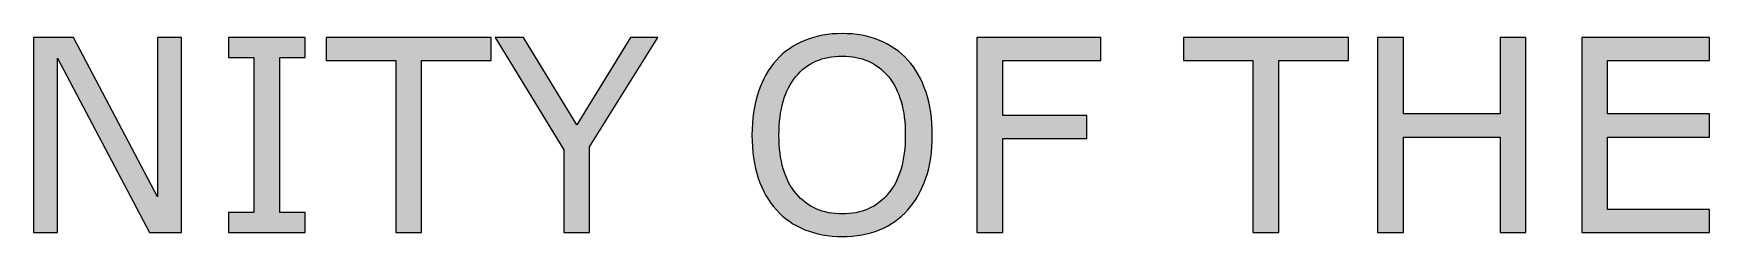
# Model space of a CAD drawing. Header units: millimetres. Extents: x 4862 to 20554, y 7569 to 11262.
# Drawn here: x 6573.15 to 6592.3, y 9199.2 to 9201.52 of the extents above; entities that cross this region are included whole.
import ezdxf

# ---------------------------------------------------------------- set-up
doc = ezdxf.new("R2010")
doc.units = ezdxf.units.MM
doc.layers.add('layer 1', color=7, linetype='Continuous')

# ---------------------------------------------------------------- blocks, each defined once
blk = doc.blocks.new('YQ1204162216')
h = blk.add_hatch(color=7)
h.dxf.hatch_style = 1
edge = h.paths.add_edge_path()
edge.add_spline(control_points=[(-1.69414, -0.13978), (-1.69414, -0.13978), (-1.7072, -0.13978), (-1.7072, -0.13978), (-1.7072, -0.13978), (-1.7072, -0.13978), (-1.73279, -0.18123), (-1.73279, -0.18123), (-1.73279, -0.18123), (-1.73279, -0.18123), (-1.75811, -0.13978), (-1.75811, -0.13978), (-1.75811, -0.13978), (-1.75811, -0.13978), (-1.7717, -0.13978), (-1.7717, -0.13978), (-1.7717, -0.13978), (-1.7717, -0.13978), (-1.73902, -0.19312), (-1.73902, -0.19312)], knot_values=[0.4, 0.4, 0.4, 0.4, 0.599994, 0.599994, 0.599994, 0.600094, 0.699994, 0.699994, 0.699994, 0.700094, 0.799994, 0.799994, 0.799994, 0.800094, 0.899994, 0.899994, 0.899994, 0.900094, 0.999994, 0.999994, 0.999994, 0.999994], degree=3, periodic=0)
edge.add_spline(control_points=[(-1.73902, -0.19312), (-1.73902, -0.19312), (-1.73902, -0.23245), (-1.73902, -0.23245), (-1.73902, -0.23245), (-1.73902, -0.23245), (-1.73902, -0.23245), (-1.73902, -0.23245)], knot_values=[0.299999, 0.299999, 0.299999, 0.299999, 0.349999, 0.349999, 0.349999, 0.350099, 0.399999, 0.399999, 0.399999, 0.399999], degree=3, periodic=0)
edge.add_spline(control_points=[(-1.73902, -0.23245), (-1.73902, -0.23245), (-1.72669, -0.23245), (-1.72669, -0.23245)], knot_values=[0.2, 0.2, 0.2, 0.2, 0.299999, 0.299999, 0.299999, 0.299999], degree=3, periodic=0)
edge.add_spline(control_points=[(-1.72669, -0.23245), (-1.72669, -0.23245), (-1.72669, -0.19181), (-1.72669, -0.19181)], knot_values=[0.1, 0.1, 0.1, 0.1, 0.199999, 0.199999, 0.199999, 0.199999], degree=3, periodic=0)
edge.add_spline(control_points=[(-1.72669, -0.19181), (-1.72669, -0.19181), (-1.69414, -0.13978), (-1.69414, -0.13978)], knot_values=[0.000001, 0.000001, 0.000001, 0.000001, 0.099999, 0.099999, 0.099999, 0.099999], degree=3, periodic=0)
edge = h.paths.add_edge_path()
edge.add_spline(control_points=[(-1.77356, -0.15075), (-1.77356, -0.15075), (-1.77356, -0.13978), (-1.77356, -0.13978), (-1.77356, -0.13978), (-1.77356, -0.13978), (-1.852, -0.13978), (-1.852, -0.13978), (-1.852, -0.13978), (-1.852, -0.13978), (-1.852, -0.15075), (-1.852, -0.15075), (-1.852, -0.15075), (-1.852, -0.15075), (-1.81895, -0.15075), (-1.81895, -0.15075)], knot_values=[0.444444, 0.444444, 0.444444, 0.444444, 0.666661, 0.666661, 0.666661, 0.666761, 0.777772, 0.777772, 0.777772, 0.777872, 0.888883, 0.888883, 0.888883, 0.888983, 0.999994, 0.999994, 0.999994, 0.999994], degree=3, periodic=0)
edge.add_spline(control_points=[(-1.81895, -0.15075), (-1.81895, -0.15075), (-1.81895, -0.23245), (-1.81895, -0.23245), (-1.81895, -0.23245), (-1.81895, -0.23245), (-1.81895, -0.23245), (-1.81895, -0.23245)], knot_values=[0.333332, 0.333332, 0.333332, 0.333332, 0.388888, 0.388888, 0.388888, 0.388988, 0.444443, 0.444443, 0.444443, 0.444443], degree=3, periodic=0)
edge.add_spline(control_points=[(-1.81895, -0.23245), (-1.81895, -0.23245), (-1.80662, -0.23245), (-1.80662, -0.23245)], knot_values=[0.222222, 0.222222, 0.222222, 0.222222, 0.333332, 0.333332, 0.333332, 0.333332], degree=3, periodic=0)
edge.add_spline(control_points=[(-1.80662, -0.23245), (-1.80662, -0.23245), (-1.80662, -0.15075), (-1.80662, -0.15075)], knot_values=[0.111111, 0.111111, 0.111111, 0.111111, 0.222221, 0.222221, 0.222221, 0.222221], degree=3, periodic=0)
edge.add_spline(control_points=[(-1.80662, -0.15075), (-1.80662, -0.15075), (-1.77356, -0.15075), (-1.77356, -0.15075)], knot_values=[0.000001, 0.000001, 0.000001, 0.000001, 0.11111, 0.11111, 0.11111, 0.11111], degree=3, periodic=0)
edge = h.paths.add_edge_path()
edge.add_spline(control_points=[(-1.86209, -0.23245), (-1.86209, -0.23245), (-1.86209, -0.22301), (-1.86209, -0.22301), (-1.86209, -0.22301), (-1.86209, -0.22301), (-1.87417, -0.22301), (-1.87417, -0.22301), (-1.87417, -0.22301), (-1.87417, -0.22301), (-1.87417, -0.14921), (-1.87417, -0.14921), (-1.87417, -0.14921), (-1.87417, -0.14921), (-1.86209, -0.14921), (-1.86209, -0.14921), (-1.86209, -0.14921), (-1.86209, -0.14921), (-1.86209, -0.13978), (-1.86209, -0.13978), (-1.86209, -0.13978), (-1.86209, -0.13978), (-1.89858, -0.13978), (-1.89858, -0.13978), (-1.89858, -0.13978), (-1.89858, -0.13978), (-1.89858, -0.13978), (-1.89858, -0.13978)], knot_values=[0.461538, 0.461538, 0.461538, 0.461538, 0.615378, 0.615378, 0.615378, 0.615478, 0.692302, 0.692302, 0.692302, 0.692402, 0.769225, 0.769225, 0.769225, 0.769325, 0.846148, 0.846148, 0.846148, 0.846248, 0.923071, 0.923071, 0.923071, 0.923171, 0.961533, 0.961533, 0.961533, 0.961633, 0.999995, 0.999995, 0.999995, 0.999995], degree=3, periodic=0)
edge.add_spline(control_points=[(-1.89858, -0.13978), (-1.89858, -0.13978), (-1.89858, -0.14921), (-1.89858, -0.14921), (-1.89858, -0.14921), (-1.89858, -0.14921), (-1.89858, -0.14921), (-1.89858, -0.14921)], knot_values=[0.384615, 0.384615, 0.384615, 0.384615, 0.423076, 0.423076, 0.423076, 0.423176, 0.461538, 0.461538, 0.461538, 0.461538], degree=3, periodic=0)
edge.add_spline(control_points=[(-1.89858, -0.14921), (-1.89858, -0.14921), (-1.8865, -0.14921), (-1.8865, -0.14921), (-1.8865, -0.14921), (-1.8865, -0.14921), (-1.8865, -0.14921), (-1.8865, -0.14921)], knot_values=[0.307692, 0.307692, 0.307692, 0.307692, 0.346153, 0.346153, 0.346153, 0.346253, 0.384615, 0.384615, 0.384615, 0.384615], degree=3, periodic=0)
edge.add_spline(control_points=[(-1.8865, -0.14921), (-1.8865, -0.14921), (-1.8865, -0.22301), (-1.8865, -0.22301), (-1.8865, -0.22301), (-1.8865, -0.22301), (-1.8865, -0.22301), (-1.8865, -0.22301)], knot_values=[0.230768, 0.230768, 0.230768, 0.230768, 0.26923, 0.26923, 0.26923, 0.26933, 0.307692, 0.307692, 0.307692, 0.307692], degree=3, periodic=0)
edge.add_spline(control_points=[(-1.8865, -0.22301), (-1.8865, -0.22301), (-1.89858, -0.22301), (-1.89858, -0.22301), (-1.89858, -0.22301), (-1.89858, -0.22301), (-1.89858, -0.22301), (-1.89858, -0.22301)], knot_values=[0.153845, 0.153845, 0.153845, 0.153845, 0.192307, 0.192307, 0.192307, 0.192407, 0.230768, 0.230768, 0.230768, 0.230768], degree=3, periodic=0)
edge.add_spline(control_points=[(-1.89858, -0.22301), (-1.89858, -0.22301), (-1.89858, -0.23245), (-1.89858, -0.23245), (-1.89858, -0.23245), (-1.89858, -0.23245), (-1.89858, -0.23245), (-1.89858, -0.23245)], knot_values=[0.076922, 0.076922, 0.076922, 0.076922, 0.115384, 0.115384, 0.115384, 0.115484, 0.153845, 0.153845, 0.153845, 0.153845], degree=3, periodic=0)
edge.add_spline(control_points=[(-1.89858, -0.23245), (-1.89858, -0.23245), (-1.86209, -0.23245), (-1.86209, -0.23245)], knot_values=[0.000001, 0.000001, 0.000001, 0.000001, 0.076922, 0.076922, 0.076922, 0.076922], degree=3, periodic=0)
edge = h.paths.add_edge_path()
edge.add_spline(control_points=[(-1.99133, -0.13978), (-1.99133, -0.13978), (-1.99133, -0.23245), (-1.99133, -0.23245), (-1.99133, -0.23245), (-1.99133, -0.23245), (-1.99133, -0.23245), (-1.99133, -0.23245)], knot_values=[0.363635, 0.363635, 0.363635, 0.363635, 0.40909, 0.40909, 0.40909, 0.40919, 0.454545, 0.454545, 0.454545, 0.454545], degree=3, periodic=0)
edge.add_spline(control_points=[(-1.99133, -0.23245), (-1.99133, -0.23245), (-1.97989, -0.23245), (-1.97989, -0.23245), (-1.97989, -0.23245), (-1.97989, -0.23245), (-1.97989, -0.23245), (-1.97989, -0.23245)], knot_values=[0.272726, 0.272726, 0.272726, 0.272726, 0.318181, 0.318181, 0.318181, 0.318281, 0.363635, 0.363635, 0.363635, 0.363635], degree=3, periodic=0)
edge.add_spline(control_points=[(-1.97989, -0.23245), (-1.97989, -0.23245), (-1.97989, -0.14956), (-1.97989, -0.14956), (-1.97989, -0.14956), (-1.97989, -0.14956), (-1.97989, -0.14956), (-1.97989, -0.14956)], knot_values=[0.181817, 0.181817, 0.181817, 0.181817, 0.227272, 0.227272, 0.227272, 0.227372, 0.272726, 0.272726, 0.272726, 0.272726], degree=3, periodic=0)
edge.add_spline(control_points=[(-1.97989, -0.14956), (-1.97989, -0.14956), (-1.93606, -0.23245), (-1.93606, -0.23245), (-1.93606, -0.23245), (-1.93606, -0.23245), (-1.93606, -0.23245), (-1.93606, -0.23245)], knot_values=[0.090908, 0.090908, 0.090908, 0.090908, 0.136363, 0.136363, 0.136363, 0.136463, 0.181817, 0.181817, 0.181817, 0.181817], degree=3, periodic=0)
edge.add_spline(control_points=[(-1.93606, -0.23245), (-1.93606, -0.23245), (-1.9209, -0.23245), (-1.9209, -0.23245)], knot_values=[0, 0, 0, 0, 0.090908, 0.090908, 0.090908, 0.090908], degree=3, periodic=0)
edge.add_spline(control_points=[(-1.9209, -0.23245), (-1.9209, -0.23245), (-1.9209, -0.13978), (-1.9209, -0.13978), (-1.9209, -0.13978), (-1.9209, -0.13978), (-1.93234, -0.13978), (-1.93234, -0.13978), (-1.93234, -0.13978), (-1.93234, -0.13978), (-1.93234, -0.21545), (-1.93234, -0.21545), (-1.93234, -0.21545), (-1.93234, -0.21545), (-1.97232, -0.13978), (-1.97232, -0.13978), (-1.97232, -0.13978), (-1.97232, -0.13978), (-1.99133, -0.13978), (-1.99133, -0.13978), (-1.99133, -0.13978), (-1.99133, -0.13978), (-1.99133, -0.13978), (-1.99133, -0.13978)], knot_values=[0.454545, 0.454545, 0.454545, 0.454545, 0.636363, 0.636363, 0.636363, 0.636463, 0.727272, 0.727272, 0.727272, 0.727372, 0.818181, 0.818181, 0.818181, 0.818281, 0.90909, 0.90909, 0.90909, 0.90919, 0.954545, 0.954545, 0.954545, 0.954645, 1, 1, 1, 1], degree=3, periodic=0)
edge = h.paths.add_edge_path()
edge.add_spline(control_points=[(-1.63779, -0.22174), (-1.63779, -0.22174), (-1.63779, -0.22174), (-1.63779, -0.22174), (-1.63409, -0.22584), (-1.62956, -0.22896), (-1.62426, -0.23113)], knot_values=[0.411765, 0.411765, 0.411765, 0.411765, 0.441176, 0.441176, 0.441176, 0.470588, 0.470588, 0.470588, 0.470588], degree=3, periodic=0)
edge.add_spline(control_points=[(-1.62426, -0.23113), (-1.62426, -0.23113), (-1.62426, -0.23113), (-1.62426, -0.23113), (-1.61894, -0.23327), (-1.61303, -0.23436), (-1.60652, -0.23436)], knot_values=[0.352941, 0.352941, 0.352941, 0.352941, 0.382353, 0.382353, 0.382353, 0.411765, 0.411765, 0.411765, 0.411765], degree=3, periodic=0)
edge.add_spline(control_points=[(-1.60652, -0.23436), (-1.60652, -0.23436), (-1.60652, -0.23436), (-1.60652, -0.23436), (-1.59987, -0.23436), (-1.59396, -0.23329), (-1.58875, -0.23119)], knot_values=[0.294118, 0.294118, 0.294118, 0.294118, 0.323529, 0.323529, 0.323529, 0.352941, 0.352941, 0.352941, 0.352941], degree=3, periodic=0)
edge.add_spline(control_points=[(-1.58875, -0.23119), (-1.58875, -0.23119), (-1.58875, -0.23119), (-1.58875, -0.23119), (-1.58356, -0.22907), (-1.57906, -0.22592), (-1.57525, -0.22174)], knot_values=[0.235294, 0.235294, 0.235294, 0.235294, 0.264706, 0.264706, 0.264706, 0.294118, 0.294118, 0.294118, 0.294118], degree=3, periodic=0)
edge.add_spline(control_points=[(-1.57525, -0.22174), (-1.57525, -0.22174), (-1.57525, -0.22174), (-1.57525, -0.22174), (-1.57158, -0.2177), (-1.56872, -0.21267), (-1.56667, -0.20664)], knot_values=[0.176471, 0.176471, 0.176471, 0.176471, 0.205882, 0.205882, 0.205882, 0.235294, 0.235294, 0.235294, 0.235294], degree=3, periodic=0)
edge.add_spline(control_points=[(-1.56667, -0.20664), (-1.56667, -0.20664), (-1.56667, -0.20664), (-1.56667, -0.20664), (-1.56461, -0.2006), (-1.56359, -0.19378), (-1.56359, -0.18614)], knot_values=[0.117647, 0.117647, 0.117647, 0.117647, 0.147059, 0.147059, 0.147059, 0.176471, 0.176471, 0.176471, 0.176471], degree=3, periodic=0)
edge.add_spline(control_points=[(-1.56359, -0.18614), (-1.56359, -0.18614), (-1.56359, -0.18614), (-1.56359, -0.18614), (-1.56359, -0.18423), (-1.56365, -0.18238), (-1.56378, -0.18057)], knot_values=[0.102941, 0.102941, 0.102941, 0.102941, 0.110294, 0.110294, 0.110294, 0.117647, 0.117647, 0.117647, 0.117647], degree=3, periodic=0)
edge.add_spline(control_points=[(-1.56378, -0.18057), (-1.5639, -0.17876), (-1.56409, -0.17701), (-1.56434, -0.1753)], knot_values=[0.088235, 0.088235, 0.088235, 0.088235, 0.102941, 0.102941, 0.102941, 0.102941], degree=3, periodic=0)
edge.add_spline(control_points=[(-1.56434, -0.1753), (-1.56459, -0.1736), (-1.56491, -0.17194), (-1.56528, -0.17034)], knot_values=[0.07353, 0.07353, 0.07353, 0.07353, 0.088235, 0.088235, 0.088235, 0.088235], degree=3, periodic=0)
edge.add_spline(control_points=[(-1.56528, -0.17034), (-1.56566, -0.16874), (-1.5661, -0.16718), (-1.5666, -0.16568), (-1.5666, -0.16568), (-1.56861, -0.15967), (-1.5715, -0.15459), (-1.57525, -0.15045)], knot_values=[0, 0, 0, 0, 0.014706, 0.014706, 0.014706, 0.014806, 0.07353, 0.07353, 0.07353, 0.07353], degree=3, periodic=0)
edge.add_spline(control_points=[(-1.57525, -0.15045), (-1.57893, -0.14641), (-1.58343, -0.14331), (-1.5887, -0.14114), (-1.5887, -0.14114), (-1.58936, -0.14087), (-1.59003, -0.14061), (-1.5907, -0.14037)], knot_values=[0.875, 0.875, 0.875, 0.875, 0.992647, 0.992647, 0.992647, 0.992747, 1, 1, 1, 1], degree=3, periodic=0)
edge.add_spline(control_points=[(-1.5907, -0.14037), (-1.59138, -0.14013), (-1.59207, -0.13991), (-1.59277, -0.13971)], knot_values=[0.867647, 0.867647, 0.867647, 0.867647, 0.875, 0.875, 0.875, 0.875], degree=3, periodic=0)
edge.add_spline(control_points=[(-1.59277, -0.13971), (-1.59347, -0.1395), (-1.59419, -0.13931), (-1.59491, -0.13914)], knot_values=[0.860294, 0.860294, 0.860294, 0.860294, 0.867647, 0.867647, 0.867647, 0.867647], degree=3, periodic=0)
edge.add_spline(control_points=[(-1.59491, -0.13914), (-1.59563, -0.13897), (-1.59636, -0.13882), (-1.5971, -0.13868)], knot_values=[0.852941, 0.852941, 0.852941, 0.852941, 0.860294, 0.860294, 0.860294, 0.860294], degree=3, periodic=0)
edge.add_spline(control_points=[(-1.5971, -0.13868), (-1.59859, -0.13841), (-1.60012, -0.13821), (-1.60169, -0.13807)], knot_values=[0.838236, 0.838236, 0.838236, 0.838236, 0.852941, 0.852941, 0.852941, 0.852941], degree=3, periodic=0)
edge.add_spline(control_points=[(-1.60169, -0.13807), (-1.60326, -0.13794), (-1.60487, -0.13787), (-1.60652, -0.13787), (-1.60652, -0.13787), (-1.60812, -0.13787), (-1.60968, -0.13794), (-1.61121, -0.13807)], knot_values=[0.808823, 0.808823, 0.808823, 0.808823, 0.823529, 0.823529, 0.823529, 0.823629, 0.838236, 0.838236, 0.838236, 0.838236], degree=3, periodic=0)
edge.add_spline(control_points=[(-1.61121, -0.13807), (-1.61275, -0.13821), (-1.61425, -0.13841), (-1.61572, -0.13868)], knot_values=[0.794118, 0.794118, 0.794118, 0.794118, 0.808823, 0.808823, 0.808823, 0.808823], degree=3, periodic=0)
edge.add_spline(control_points=[(-1.61572, -0.13868), (-1.6172, -0.13895), (-1.61864, -0.13928), (-1.62005, -0.13969)], knot_values=[0.779412, 0.779412, 0.779412, 0.779412, 0.794118, 0.794118, 0.794118, 0.794118], degree=3, periodic=0)
edge.add_spline(control_points=[(-1.62005, -0.13969), (-1.62146, -0.14009), (-1.62285, -0.14056), (-1.6242, -0.1411), (-1.6242, -0.1411), (-1.62487, -0.14137), (-1.62553, -0.14166), (-1.62618, -0.14196)], knot_values=[0.757352, 0.757352, 0.757352, 0.757352, 0.772059, 0.772059, 0.772059, 0.772159, 0.779412, 0.779412, 0.779412, 0.779412], degree=3, periodic=0)
edge.add_spline(control_points=[(-1.62618, -0.14196), (-1.62682, -0.14226), (-1.62746, -0.14257), (-1.62807, -0.1429)], knot_values=[0.75, 0.75, 0.75, 0.75, 0.757352, 0.757352, 0.757352, 0.757352], degree=3, periodic=0)
edge.add_spline(control_points=[(-1.62807, -0.1429), (-1.62869, -0.14323), (-1.6293, -0.14358), (-1.62989, -0.14394)], knot_values=[0.742647, 0.742647, 0.742647, 0.742647, 0.75, 0.75, 0.75, 0.75], degree=3, periodic=0)
edge.add_spline(control_points=[(-1.62989, -0.14394), (-1.63048, -0.1443), (-1.63106, -0.14467), (-1.63163, -0.14506)], knot_values=[0.735294, 0.735294, 0.735294, 0.735294, 0.742647, 0.742647, 0.742647, 0.742647], degree=3, periodic=0)
edge.add_spline(control_points=[(-1.63163, -0.14506), (-1.63219, -0.14545), (-1.63274, -0.14585), (-1.63328, -0.14627)], knot_values=[0.727941, 0.727941, 0.727941, 0.727941, 0.735294, 0.735294, 0.735294, 0.735294], degree=3, periodic=0)
edge.add_spline(control_points=[(-1.63328, -0.14627), (-1.63381, -0.14669), (-1.63434, -0.14712), (-1.63485, -0.14757)], knot_values=[0.720589, 0.720589, 0.720589, 0.720589, 0.727941, 0.727941, 0.727941, 0.727941], degree=3, periodic=0)
edge.add_spline(control_points=[(-1.63485, -0.14757), (-1.63535, -0.14802), (-1.63585, -0.14849), (-1.63633, -0.14897)], knot_values=[0.713236, 0.713236, 0.713236, 0.713236, 0.720589, 0.720589, 0.720589, 0.720589], degree=3, periodic=0)
edge.add_spline(control_points=[(-1.63633, -0.14897), (-1.63681, -0.14945), (-1.63728, -0.14994), (-1.63773, -0.15045), (-1.63773, -0.15045), (-1.63821, -0.15098), (-1.63867, -0.15153), (-1.63912, -0.15209)], knot_values=[0.698529, 0.698529, 0.698529, 0.698529, 0.705882, 0.705882, 0.705882, 0.705982, 0.713236, 0.713236, 0.713236, 0.713236], degree=3, periodic=0)
edge.add_spline(control_points=[(-1.63912, -0.15209), (-1.63957, -0.15265), (-1.64, -0.15323), (-1.64042, -0.15381)], knot_values=[0.691176, 0.691176, 0.691176, 0.691176, 0.698529, 0.698529, 0.698529, 0.698529], degree=3, periodic=0)
edge.add_spline(control_points=[(-1.64042, -0.15381), (-1.64084, -0.1544), (-1.64125, -0.155), (-1.64164, -0.15561)], knot_values=[0.683823, 0.683823, 0.683823, 0.683823, 0.691176, 0.691176, 0.691176, 0.691176], degree=3, periodic=0)
edge.add_spline(control_points=[(-1.64164, -0.15561), (-1.64203, -0.15623), (-1.64241, -0.15685), (-1.64277, -0.1575)], knot_values=[0.676471, 0.676471, 0.676471, 0.676471, 0.683823, 0.683823, 0.683823, 0.683823], degree=3, periodic=0)
edge.add_spline(control_points=[(-1.64277, -0.1575), (-1.64313, -0.15814), (-1.64348, -0.15879), (-1.64381, -0.15946)], knot_values=[0.669118, 0.669118, 0.669118, 0.669118, 0.676471, 0.676471, 0.676471, 0.676471], degree=3, periodic=0)
edge.add_spline(control_points=[(-1.64381, -0.15946), (-1.64448, -0.16079), (-1.64509, -0.16218), (-1.64564, -0.16362)], knot_values=[0.654412, 0.654412, 0.654412, 0.654412, 0.669118, 0.669118, 0.669118, 0.669118], degree=3, periodic=0)
edge.add_spline(control_points=[(-1.64564, -0.16362), (-1.64591, -0.16435), (-1.64617, -0.16508), (-1.64642, -0.16583), (-1.64642, -0.16583), (-1.64692, -0.16733), (-1.64736, -0.16887), (-1.64773, -0.17047)], knot_values=[0.632353, 0.632353, 0.632353, 0.632353, 0.639706, 0.639706, 0.639706, 0.639806, 0.654412, 0.654412, 0.654412, 0.654412], degree=3, periodic=0)
edge.add_spline(control_points=[(-1.64773, -0.17047), (-1.64811, -0.17206), (-1.64842, -0.17371), (-1.64867, -0.1754)], knot_values=[0.617647, 0.617647, 0.617647, 0.617647, 0.632353, 0.632353, 0.632353, 0.632353], degree=3, periodic=0)
edge.add_spline(control_points=[(-1.64867, -0.1754), (-1.64891, -0.17709), (-1.6491, -0.17883), (-1.64922, -0.18062)], knot_values=[0.602941, 0.602941, 0.602941, 0.602941, 0.617647, 0.617647, 0.617647, 0.617647], degree=3, periodic=0)
edge.add_spline(control_points=[(-1.64922, -0.18062), (-1.64935, -0.18241), (-1.64941, -0.18425), (-1.64941, -0.18614), (-1.64941, -0.18614), (-1.64941, -0.18806), (-1.64935, -0.18993), (-1.64922, -0.19174)], knot_values=[0.573529, 0.573529, 0.573529, 0.573529, 0.588235, 0.588235, 0.588235, 0.588335, 0.602941, 0.602941, 0.602941, 0.602941], degree=3, periodic=0)
edge.add_spline(control_points=[(-1.64922, -0.19174), (-1.64897, -0.19536), (-1.64848, -0.19878), (-1.64772, -0.20197)], knot_values=[0.544118, 0.544118, 0.544118, 0.544118, 0.573529, 0.573529, 0.573529, 0.573529], degree=3, periodic=0)
edge.add_spline(control_points=[(-1.64772, -0.20197), (-1.64735, -0.20357), (-1.64691, -0.20512), (-1.6464, -0.20661), (-1.6464, -0.20661), (-1.64439, -0.21258), (-1.64153, -0.21762), (-1.63779, -0.22174)], knot_values=[0.470588, 0.470588, 0.470588, 0.470588, 0.485294, 0.485294, 0.485294, 0.485394, 0.544118, 0.544118, 0.544118, 0.544118], degree=3, periodic=0)
edge = h.paths.add_edge_path(flags=16)
edge.add_spline(control_points=[(-1.62735, -0.21516), (-1.6277, -0.21478), (-1.62805, -0.21439), (-1.62839, -0.21399), (-1.62839, -0.21399), (-1.63384, -0.20755), (-1.63657, -0.19826), (-1.63657, -0.18614)], knot_values=[0.444444, 0.444444, 0.444444, 0.444444, 0.45139, 0.45139, 0.45139, 0.45149, 0.562501, 0.562501, 0.562501, 0.562501], degree=3, periodic=0)
edge.add_spline(control_points=[(-1.63657, -0.18614), (-1.63657, -0.18614), (-1.63657, -0.18614), (-1.63657, -0.18614), (-1.63657, -0.17413), (-1.6339, -0.16487), (-1.62853, -0.15835)], knot_values=[0.333333, 0.333333, 0.333333, 0.333333, 0.388889, 0.388889, 0.388889, 0.444444, 0.444444, 0.444444, 0.444444], degree=3, periodic=0)
edge.add_spline(control_points=[(-1.62853, -0.15835), (-1.62853, -0.15835), (-1.62853, -0.15835), (-1.62853, -0.15835), (-1.6232, -0.15183), (-1.61585, -0.14858), (-1.60646, -0.14858)], knot_values=[0.222222, 0.222222, 0.222222, 0.222222, 0.277778, 0.277778, 0.277778, 0.333333, 0.333333, 0.333333, 0.333333], degree=3, periodic=0)
edge.add_spline(control_points=[(-1.60646, -0.14858), (-1.60646, -0.14858), (-1.60646, -0.14858), (-1.60646, -0.14858), (-1.59718, -0.14858), (-1.58984, -0.15183), (-1.58449, -0.15835)], knot_values=[0.111111, 0.111111, 0.111111, 0.111111, 0.166667, 0.166667, 0.166667, 0.222222, 0.222222, 0.222222, 0.222222], degree=3, periodic=0)
edge.add_spline(control_points=[(-1.58449, -0.15835), (-1.58449, -0.15835), (-1.58449, -0.15835), (-1.58449, -0.15835), (-1.57913, -0.16487), (-1.57644, -0.17413), (-1.57644, -0.18614)], knot_values=[0, 0, 0, 0, 0.055556, 0.055556, 0.055556, 0.111111, 0.111111, 0.111111, 0.111111], degree=3, periodic=0)
edge.add_spline(control_points=[(-1.57644, -0.18614), (-1.57644, -0.19826), (-1.57915, -0.20755), (-1.58457, -0.21399), (-1.58457, -0.21399), (-1.58491, -0.21439), (-1.58526, -0.21478), (-1.58561, -0.21516)], knot_values=[0.770832, 0.770832, 0.770832, 0.770832, 0.993055, 0.993055, 0.993055, 0.993155, 1, 1, 1, 1], degree=3, periodic=0)
edge.add_spline(control_points=[(-1.589, -0.21821), (-1.5894, -0.21851), (-1.5898, -0.2188), (-1.59022, -0.21908)], knot_values=[0.743055, 0.743055, 0.743055, 0.743055, 0.749999, 0.749999, 0.749999, 0.749999], degree=3, periodic=0)
edge.add_spline(control_points=[(-1.59695, -0.22229), (-1.59743, -0.22244), (-1.59792, -0.22258), (-1.59842, -0.2227)], knot_values=[0.701389, 0.701389, 0.701389, 0.701389, 0.708334, 0.708334, 0.708334, 0.708334], degree=3, periodic=0)
edge.add_spline(control_points=[(-1.60311, -0.2235), (-1.6042, -0.2236), (-1.60531, -0.22365), (-1.60646, -0.22365), (-1.60646, -0.22365), (-1.60761, -0.22365), (-1.60872, -0.2236), (-1.60981, -0.2235)], knot_values=[0.652777, 0.652777, 0.652777, 0.652777, 0.666667, 0.666667, 0.666667, 0.666767, 0.680556, 0.680556, 0.680556, 0.680556], degree=3, periodic=0)
edge.add_spline(control_points=[(-1.61299, -0.22304), (-1.6135, -0.22294), (-1.61401, -0.22283), (-1.61451, -0.2227)], knot_values=[0.631944, 0.631944, 0.631944, 0.631944, 0.638888, 0.638888, 0.638888, 0.638888], degree=3, periodic=0)
edge.add_spline(control_points=[(-1.62147, -0.21987), (-1.6219, -0.21962), (-1.62232, -0.21936), (-1.62274, -0.21908)], knot_values=[0.590278, 0.590278, 0.590278, 0.590278, 0.597222, 0.597222, 0.597222, 0.597222], degree=3, periodic=0)
edge = h.paths.add_edge_path()
edge.add_spline(control_points=[(-1.48342, -0.15075), (-1.48342, -0.15075), (-1.48342, -0.13978), (-1.48342, -0.13978), (-1.48342, -0.13978), (-1.48342, -0.13978), (-1.5424, -0.13978), (-1.5424, -0.13978), (-1.5424, -0.13978), (-1.5424, -0.13978), (-1.5424, -0.23245), (-1.5424, -0.23245), (-1.5424, -0.23245), (-1.5424, -0.23245), (-1.53007, -0.23245), (-1.53007, -0.23245), (-1.53007, -0.23245), (-1.53007, -0.23245), (-1.53007, -0.18784), (-1.53007, -0.18784), (-1.53007, -0.18784), (-1.53007, -0.18784), (-1.53007, -0.18784), (-1.53007, -0.18784)], knot_values=[0.454545, 0.454545, 0.454545, 0.454545, 0.636357, 0.636357, 0.636357, 0.636457, 0.727266, 0.727266, 0.727266, 0.727366, 0.818175, 0.818175, 0.818175, 0.818275, 0.909085, 0.909085, 0.909085, 0.909185, 0.95454, 0.95454, 0.95454, 0.95464, 0.999995, 0.999995, 0.999995, 0.999995], degree=3, periodic=0)
edge.add_spline(control_points=[(-1.53007, -0.18784), (-1.53007, -0.18784), (-1.49002, -0.18784), (-1.49002, -0.18784), (-1.49002, -0.18784), (-1.49002, -0.18784), (-1.49002, -0.18784), (-1.49002, -0.18784)], knot_values=[0.363635, 0.363635, 0.363635, 0.363635, 0.40909, 0.40909, 0.40909, 0.40919, 0.454545, 0.454545, 0.454545, 0.454545], degree=3, periodic=0)
edge.add_spline(control_points=[(-1.49002, -0.18784), (-1.49002, -0.18784), (-1.49002, -0.17687), (-1.49002, -0.17687), (-1.49002, -0.17687), (-1.49002, -0.17687), (-1.49002, -0.17687), (-1.49002, -0.17687)], knot_values=[0.272726, 0.272726, 0.272726, 0.272726, 0.318181, 0.318181, 0.318181, 0.318281, 0.363635, 0.363635, 0.363635, 0.363635], degree=3, periodic=0)
edge.add_spline(control_points=[(-1.49002, -0.17687), (-1.49002, -0.17687), (-1.53007, -0.17687), (-1.53007, -0.17687), (-1.53007, -0.17687), (-1.53007, -0.17687), (-1.53007, -0.17687), (-1.53007, -0.17687)], knot_values=[0.181817, 0.181817, 0.181817, 0.181817, 0.227272, 0.227272, 0.227272, 0.227372, 0.272726, 0.272726, 0.272726, 0.272726], degree=3, periodic=0)
edge.add_spline(control_points=[(-1.53007, -0.17687), (-1.53007, -0.17687), (-1.53007, -0.15075), (-1.53007, -0.15075), (-1.53007, -0.15075), (-1.53007, -0.15075), (-1.53007, -0.15075), (-1.53007, -0.15075)], knot_values=[0.090908, 0.090908, 0.090908, 0.090908, 0.136363, 0.136363, 0.136363, 0.136463, 0.181817, 0.181817, 0.181817, 0.181817], degree=3, periodic=0)
edge.add_spline(control_points=[(-1.53007, -0.15075), (-1.53007, -0.15075), (-1.48342, -0.15075), (-1.48342, -0.15075)], knot_values=[0.000001, 0.000001, 0.000001, 0.000001, 0.090908, 0.090908, 0.090908, 0.090908], degree=3, periodic=0)
h = blk.add_hatch(color=7)
h.dxf.hatch_style = 1
edge = h.paths.add_edge_path()
edge.add_spline(control_points=[(-1.39867, -0.23245), (-1.39867, -0.23245), (-1.39867, -0.15075), (-1.39867, -0.15075)], knot_values=[0.111111, 0.111111, 0.111111, 0.111111, 0.222221, 0.222221, 0.222221, 0.222221], degree=3, periodic=0)
edge.add_spline(control_points=[(-1.39867, -0.15075), (-1.39867, -0.15075), (-1.36561, -0.15075), (-1.36561, -0.15075)], knot_values=[0.000001, 0.000001, 0.000001, 0.000001, 0.11111, 0.11111, 0.11111, 0.11111], degree=3, periodic=0)
edge.add_spline(control_points=[(-1.36561, -0.15075), (-1.36561, -0.15075), (-1.36561, -0.13978), (-1.36561, -0.13978), (-1.36561, -0.13978), (-1.36561, -0.13978), (-1.44405, -0.13978), (-1.44405, -0.13978), (-1.44405, -0.13978), (-1.44405, -0.13978), (-1.44405, -0.15075), (-1.44405, -0.15075), (-1.44405, -0.15075), (-1.44405, -0.15075), (-1.411, -0.15075), (-1.411, -0.15075)], knot_values=[0.444444, 0.444444, 0.444444, 0.444444, 0.666661, 0.666661, 0.666661, 0.666761, 0.777772, 0.777772, 0.777772, 0.777872, 0.888883, 0.888883, 0.888883, 0.888983, 0.999994, 0.999994, 0.999994, 0.999994], degree=3, periodic=0)
edge.add_spline(control_points=[(-1.411, -0.15075), (-1.411, -0.15075), (-1.411, -0.23245), (-1.411, -0.23245), (-1.411, -0.23245), (-1.411, -0.23245), (-1.411, -0.23245), (-1.411, -0.23245)], knot_values=[0.333332, 0.333332, 0.333332, 0.333332, 0.388888, 0.388888, 0.388888, 0.388988, 0.444443, 0.444443, 0.444443, 0.444443], degree=3, periodic=0)
edge.add_spline(control_points=[(-1.411, -0.23245), (-1.411, -0.23245), (-1.39867, -0.23245), (-1.39867, -0.23245)], knot_values=[0.222222, 0.222222, 0.222222, 0.222222, 0.333332, 0.333332, 0.333332, 0.333332], degree=3, periodic=0)
h = blk.add_hatch(color=7)
h.dxf.hatch_style = 1
edge = h.paths.add_edge_path()
edge.add_spline(control_points=[(-1.28111, -0.23245), (-1.28111, -0.23245), (-1.28111, -0.13978), (-1.28111, -0.13978), (-1.28111, -0.13978), (-1.28111, -0.13978), (-1.29344, -0.13978), (-1.29344, -0.13978), (-1.29344, -0.13978), (-1.29344, -0.13978), (-1.29344, -0.17611), (-1.29344, -0.17611), (-1.29344, -0.17611), (-1.29344, -0.17611), (-1.33934, -0.17611), (-1.33934, -0.17611), (-1.33934, -0.17611), (-1.33934, -0.17611), (-1.33934, -0.13978), (-1.33934, -0.13978), (-1.33934, -0.13978), (-1.33934, -0.13978), (-1.35167, -0.13978), (-1.35167, -0.13978), (-1.35167, -0.13978), (-1.35167, -0.13978), (-1.35167, -0.13978), (-1.35167, -0.13978)], knot_values=[0.461538, 0.461538, 0.461538, 0.461538, 0.615384, 0.615384, 0.615384, 0.615484, 0.692307, 0.692307, 0.692307, 0.692407, 0.76923, 0.76923, 0.76923, 0.76933, 0.846153, 0.846153, 0.846153, 0.846253, 0.923076, 0.923076, 0.923076, 0.923176, 0.961538, 0.961538, 0.961538, 0.961638, 1, 1, 1, 1], degree=3, periodic=0)
edge.add_spline(control_points=[(-1.35167, -0.13978), (-1.35167, -0.13978), (-1.35167, -0.23245), (-1.35167, -0.23245), (-1.35167, -0.23245), (-1.35167, -0.23245), (-1.35167, -0.23245), (-1.35167, -0.23245)], knot_values=[0.384615, 0.384615, 0.384615, 0.384615, 0.423076, 0.423076, 0.423076, 0.423176, 0.461538, 0.461538, 0.461538, 0.461538], degree=3, periodic=0)
edge.add_spline(control_points=[(-1.35167, -0.23245), (-1.35167, -0.23245), (-1.33934, -0.23245), (-1.33934, -0.23245), (-1.33934, -0.23245), (-1.33934, -0.23245), (-1.33934, -0.23245), (-1.33934, -0.23245)], knot_values=[0.307692, 0.307692, 0.307692, 0.307692, 0.346153, 0.346153, 0.346153, 0.346253, 0.384615, 0.384615, 0.384615, 0.384615], degree=3, periodic=0)
edge.add_spline(control_points=[(-1.33934, -0.23245), (-1.33934, -0.23245), (-1.33934, -0.18707), (-1.33934, -0.18707), (-1.33934, -0.18707), (-1.33934, -0.18707), (-1.33934, -0.18707), (-1.33934, -0.18707)], knot_values=[0.230768, 0.230768, 0.230768, 0.230768, 0.26923, 0.26923, 0.26923, 0.26933, 0.307692, 0.307692, 0.307692, 0.307692], degree=3, periodic=0)
edge.add_spline(control_points=[(-1.33934, -0.18707), (-1.33934, -0.18707), (-1.29344, -0.18707), (-1.29344, -0.18707), (-1.29344, -0.18707), (-1.29344, -0.18707), (-1.29344, -0.18707), (-1.29344, -0.18707)], knot_values=[0.153845, 0.153845, 0.153845, 0.153845, 0.192307, 0.192307, 0.192307, 0.192407, 0.230768, 0.230768, 0.230768, 0.230768], degree=3, periodic=0)
edge.add_spline(control_points=[(-1.29344, -0.18707), (-1.29344, -0.18707), (-1.29344, -0.23245), (-1.29344, -0.23245), (-1.29344, -0.23245), (-1.29344, -0.23245), (-1.29344, -0.23245), (-1.29344, -0.23245)], knot_values=[0.076922, 0.076922, 0.076922, 0.076922, 0.115384, 0.115384, 0.115384, 0.115484, 0.153845, 0.153845, 0.153845, 0.153845], degree=3, periodic=0)
edge.add_spline(control_points=[(-1.29344, -0.23245), (-1.29344, -0.23245), (-1.28111, -0.23245), (-1.28111, -0.23245)], knot_values=[0, 0, 0, 0, 0.076922, 0.076922, 0.076922, 0.076922], degree=3, periodic=0)
h = blk.add_hatch(color=7)
h.dxf.hatch_style = 1
edge = h.paths.add_edge_path()
edge.add_spline(control_points=[(-1.24221, -0.17611), (-1.24221, -0.17611), (-1.24221, -0.15075), (-1.24221, -0.15075), (-1.24221, -0.15075), (-1.24221, -0.15075), (-1.24221, -0.15075), (-1.24221, -0.15075)], knot_values=[0.384615, 0.384615, 0.384615, 0.384615, 0.423076, 0.423076, 0.423076, 0.423176, 0.461538, 0.461538, 0.461538, 0.461538], degree=3, periodic=0)
edge.add_spline(control_points=[(-1.24221, -0.15075), (-1.24221, -0.15075), (-1.19377, -0.15075), (-1.19377, -0.15075), (-1.19377, -0.15075), (-1.19377, -0.15075), (-1.19377, -0.15075), (-1.19377, -0.15075)], knot_values=[0.307692, 0.307692, 0.307692, 0.307692, 0.346153, 0.346153, 0.346153, 0.346253, 0.384615, 0.384615, 0.384615, 0.384615], degree=3, periodic=0)
edge.add_spline(control_points=[(-1.19377, -0.15075), (-1.19377, -0.15075), (-1.19377, -0.13978), (-1.19377, -0.13978), (-1.19377, -0.13978), (-1.19377, -0.13978), (-1.19377, -0.13978), (-1.19377, -0.13978)], knot_values=[0.230768, 0.230768, 0.230768, 0.230768, 0.26923, 0.26923, 0.26923, 0.26933, 0.307692, 0.307692, 0.307692, 0.307692], degree=3, periodic=0)
edge.add_spline(control_points=[(-1.19377, -0.13978), (-1.19377, -0.13978), (-1.25454, -0.13978), (-1.25454, -0.13978), (-1.25454, -0.13978), (-1.25454, -0.13978), (-1.25454, -0.13978), (-1.25454, -0.13978)], knot_values=[0.153845, 0.153845, 0.153845, 0.153845, 0.192307, 0.192307, 0.192307, 0.192407, 0.230768, 0.230768, 0.230768, 0.230768], degree=3, periodic=0)
edge.add_spline(control_points=[(-1.25454, -0.13978), (-1.25454, -0.13978), (-1.25454, -0.23245), (-1.25454, -0.23245), (-1.25454, -0.23245), (-1.25454, -0.23245), (-1.25454, -0.23245), (-1.25454, -0.23245)], knot_values=[0.076922, 0.076922, 0.076922, 0.076922, 0.115384, 0.115384, 0.115384, 0.115484, 0.153845, 0.153845, 0.153845, 0.153845], degree=3, periodic=0)
edge.add_spline(control_points=[(-1.25454, -0.23245), (-1.25454, -0.23245), (-1.19377, -0.23245), (-1.19377, -0.23245)], knot_values=[0.000001, 0.000001, 0.000001, 0.000001, 0.076922, 0.076922, 0.076922, 0.076922], degree=3, periodic=0)
edge.add_spline(control_points=[(-1.19377, -0.23245), (-1.19377, -0.23245), (-1.19377, -0.22149), (-1.19377, -0.22149), (-1.19377, -0.22149), (-1.19377, -0.22149), (-1.24221, -0.22149), (-1.24221, -0.22149), (-1.24221, -0.22149), (-1.24221, -0.22149), (-1.24221, -0.18707), (-1.24221, -0.18707), (-1.24221, -0.18707), (-1.24221, -0.18707), (-1.19377, -0.18707), (-1.19377, -0.18707), (-1.19377, -0.18707), (-1.19377, -0.18707), (-1.19377, -0.17611), (-1.19377, -0.17611), (-1.19377, -0.17611), (-1.19377, -0.17611), (-1.24221, -0.17611), (-1.24221, -0.17611), (-1.24221, -0.17611), (-1.24221, -0.17611), (-1.24221, -0.17611), (-1.24221, -0.17611)], knot_values=[0.461538, 0.461538, 0.461538, 0.461538, 0.615378, 0.615378, 0.615378, 0.615478, 0.692302, 0.692302, 0.692302, 0.692402, 0.769225, 0.769225, 0.769225, 0.769325, 0.846148, 0.846148, 0.846148, 0.846248, 0.923071, 0.923071, 0.923071, 0.923171, 0.961533, 0.961533, 0.961533, 0.961633, 0.999995, 0.999995, 0.999995, 0.999995], degree=3, periodic=0)
at = {"layer": 'layer 1', "color": 7}
for points, knots in [([(-1.9209, -0.23245), (-1.9209, -0.23245), (-1.93606, -0.23245), (-1.93606, -0.23245), (-1.93606, -0.23245), (-1.93606, -0.23245), (-1.97989, -0.14956), (-1.97989, -0.14956), (-1.97989, -0.14956), (-1.97989, -0.14956), (-1.97989, -0.23245), (-1.97989, -0.23245), (-1.97989, -0.23245), (-1.97989, -0.23245), (-1.99133, -0.23245), (-1.99133, -0.23245), (-1.99133, -0.23245), (-1.99133, -0.23245), (-1.99133, -0.13978), (-1.99133, -0.13978), (-1.99133, -0.13978), (-1.99133, -0.13978), (-1.97232, -0.13978), (-1.97232, -0.13978), (-1.97232, -0.13978), (-1.97232, -0.13978), (-1.93234, -0.21545), (-1.93234, -0.21545), (-1.93234, -0.21545), (-1.93234, -0.21545), (-1.93234, -0.13978), (-1.93234, -0.13978), (-1.93234, -0.13978), (-1.93234, -0.13978), (-1.9209, -0.13978), (-1.9209, -0.13978), (-1.9209, -0.13978), (-1.9209, -0.13978), (-1.9209, -0.23245), (-1.9209, -0.23245)], [0, 0, 0, 0, 0.090909, 0.090909, 0.090909, 0.090909, 0.181818, 0.181818, 0.181818, 0.181818, 0.272727, 0.272727, 0.272727, 0.272727, 0.363636, 0.363636, 0.363636, 0.363636, 0.454545, 0.454545, 0.454545, 0.454545, 0.545455, 0.545455, 0.545455, 0.545455, 0.636364, 0.636364, 0.636364, 0.636364, 0.727273, 0.727273, 0.727273, 0.727273, 0.818182, 0.818182, 0.818182, 0.818182, 1, 1, 1, 1]), ([(-1.86209, -0.23245), (-1.86209, -0.23245), (-1.89858, -0.23245), (-1.89858, -0.23245), (-1.89858, -0.23245), (-1.89858, -0.23245), (-1.89858, -0.22301), (-1.89858, -0.22301), (-1.89858, -0.22301), (-1.89858, -0.22301), (-1.8865, -0.22301), (-1.8865, -0.22301), (-1.8865, -0.22301), (-1.8865, -0.22301), (-1.8865, -0.14921), (-1.8865, -0.14921), (-1.8865, -0.14921), (-1.8865, -0.14921), (-1.89858, -0.14921), (-1.89858, -0.14921), (-1.89858, -0.14921), (-1.89858, -0.14921), (-1.89858, -0.13978), (-1.89858, -0.13978), (-1.89858, -0.13978), (-1.89858, -0.13978), (-1.86209, -0.13978), (-1.86209, -0.13978), (-1.86209, -0.13978), (-1.86209, -0.13978), (-1.86209, -0.14921), (-1.86209, -0.14921), (-1.86209, -0.14921), (-1.86209, -0.14921), (-1.87417, -0.14921), (-1.87417, -0.14921), (-1.87417, -0.14921), (-1.87417, -0.14921), (-1.87417, -0.22301), (-1.87417, -0.22301), (-1.87417, -0.22301), (-1.87417, -0.22301), (-1.86209, -0.22301), (-1.86209, -0.22301), (-1.86209, -0.22301), (-1.86209, -0.22301), (-1.86209, -0.23245), (-1.86209, -0.23245)], [0, 0, 0, 0, 0.076923, 0.076923, 0.076923, 0.076923, 0.153846, 0.153846, 0.153846, 0.153846, 0.230769, 0.230769, 0.230769, 0.230769, 0.307692, 0.307692, 0.307692, 0.307692, 0.384615, 0.384615, 0.384615, 0.384615, 0.461538, 0.461538, 0.461538, 0.461538, 0.538462, 0.538462, 0.538462, 0.538462, 0.615385, 0.615385, 0.615385, 0.615385, 0.692308, 0.692308, 0.692308, 0.692308, 0.769231, 0.769231, 0.769231, 0.769231, 0.846154, 0.846154, 0.846154, 0.846154, 1, 1, 1, 1]), ([(-1.77356, -0.15075), (-1.77356, -0.15075), (-1.80662, -0.15075), (-1.80662, -0.15075), (-1.80662, -0.15075), (-1.80662, -0.15075), (-1.80662, -0.23245), (-1.80662, -0.23245), (-1.80662, -0.23245), (-1.80662, -0.23245), (-1.81895, -0.23245), (-1.81895, -0.23245), (-1.81895, -0.23245), (-1.81895, -0.23245), (-1.81895, -0.15075), (-1.81895, -0.15075), (-1.81895, -0.15075), (-1.81895, -0.15075), (-1.852, -0.15075), (-1.852, -0.15075), (-1.852, -0.15075), (-1.852, -0.15075), (-1.852, -0.13978), (-1.852, -0.13978), (-1.852, -0.13978), (-1.852, -0.13978), (-1.77356, -0.13978), (-1.77356, -0.13978), (-1.77356, -0.13978), (-1.77356, -0.13978), (-1.77356, -0.15075), (-1.77356, -0.15075)], [0, 0, 0, 0, 0.111111, 0.111111, 0.111111, 0.111111, 0.222222, 0.222222, 0.222222, 0.222222, 0.333333, 0.333333, 0.333333, 0.333333, 0.444444, 0.444444, 0.444444, 0.444444, 0.555556, 0.555556, 0.555556, 0.555556, 0.666667, 0.666667, 0.666667, 0.666667, 0.777778, 0.777778, 0.777778, 0.777778, 1, 1, 1, 1]), ([(-1.69414, -0.13978), (-1.69414, -0.13978), (-1.72669, -0.19181), (-1.72669, -0.19181), (-1.72669, -0.19181), (-1.72669, -0.19181), (-1.72669, -0.23245), (-1.72669, -0.23245), (-1.72669, -0.23245), (-1.72669, -0.23245), (-1.73902, -0.23245), (-1.73902, -0.23245), (-1.73902, -0.23245), (-1.73902, -0.23245), (-1.73902, -0.19312), (-1.73902, -0.19312), (-1.73902, -0.19312), (-1.73902, -0.19312), (-1.7717, -0.13978), (-1.7717, -0.13978), (-1.7717, -0.13978), (-1.7717, -0.13978), (-1.75811, -0.13978), (-1.75811, -0.13978), (-1.75811, -0.13978), (-1.75811, -0.13978), (-1.73279, -0.18123), (-1.73279, -0.18123), (-1.73279, -0.18123), (-1.73279, -0.18123), (-1.7072, -0.13978), (-1.7072, -0.13978), (-1.7072, -0.13978), (-1.7072, -0.13978), (-1.69414, -0.13978), (-1.69414, -0.13978)], [0, 0, 0, 0, 0.1, 0.1, 0.1, 0.1, 0.2, 0.2, 0.2, 0.2, 0.3, 0.3, 0.3, 0.3, 0.4, 0.4, 0.4, 0.4, 0.5, 0.5, 0.5, 0.5, 0.6, 0.6, 0.6, 0.6, 0.7, 0.7, 0.7, 0.7, 0.8, 0.8, 0.8, 0.8, 1, 1, 1, 1]), ([(-1.57525, -0.15045), (-1.5715, -0.15459), (-1.56861, -0.15967), (-1.5666, -0.16568), (-1.5666, -0.16568), (-1.56459, -0.17169), (-1.56359, -0.17851), (-1.56359, -0.18614), (-1.56359, -0.18614), (-1.56359, -0.19378), (-1.56461, -0.2006), (-1.56667, -0.20664), (-1.56667, -0.20664), (-1.56872, -0.21267), (-1.57158, -0.2177), (-1.57525, -0.22174), (-1.57525, -0.22174), (-1.57906, -0.22592), (-1.58356, -0.22907), (-1.58875, -0.23119), (-1.58875, -0.23119), (-1.59396, -0.23329), (-1.59987, -0.23436), (-1.60652, -0.23436), (-1.60652, -0.23436), (-1.61303, -0.23436), (-1.61894, -0.23327), (-1.62426, -0.23113), (-1.62426, -0.23113), (-1.62956, -0.22896), (-1.63409, -0.22584), (-1.63779, -0.22174), (-1.63779, -0.22174), (-1.64153, -0.21762), (-1.64439, -0.21258), (-1.6464, -0.20661), (-1.6464, -0.20661), (-1.64842, -0.20064), (-1.64941, -0.19382), (-1.64941, -0.18614), (-1.64941, -0.18614), (-1.64941, -0.17859), (-1.64842, -0.17182), (-1.64642, -0.16583), (-1.64642, -0.16583), (-1.64445, -0.15984), (-1.64155, -0.15472), (-1.63773, -0.15045), (-1.63773, -0.15045), (-1.63411, -0.14637), (-1.62958, -0.14327), (-1.6242, -0.1411), (-1.6242, -0.1411), (-1.61879, -0.13895), (-1.6129, -0.13787), (-1.60652, -0.13787), (-1.60652, -0.13787), (-1.59991, -0.13787), (-1.59396, -0.13895), (-1.5887, -0.14114), (-1.5887, -0.14114), (-1.58343, -0.14331), (-1.57893, -0.14641), (-1.57525, -0.15045)], [0, 0, 0, 0, 0.058824, 0.058824, 0.058824, 0.058824, 0.117647, 0.117647, 0.117647, 0.117647, 0.176471, 0.176471, 0.176471, 0.176471, 0.235294, 0.235294, 0.235294, 0.235294, 0.294118, 0.294118, 0.294118, 0.294118, 0.352941, 0.352941, 0.352941, 0.352941, 0.411765, 0.411765, 0.411765, 0.411765, 0.470588, 0.470588, 0.470588, 0.470588, 0.529412, 0.529412, 0.529412, 0.529412, 0.588235, 0.588235, 0.588235, 0.588235, 0.647059, 0.647059, 0.647059, 0.647059, 0.705882, 0.705882, 0.705882, 0.705882, 0.764706, 0.764706, 0.764706, 0.764706, 0.823529, 0.823529, 0.823529, 0.823529, 0.882353, 0.882353, 0.882353, 0.882353, 1, 1, 1, 1]), ([(-1.48342, -0.15075), (-1.48342, -0.15075), (-1.53007, -0.15075), (-1.53007, -0.15075), (-1.53007, -0.15075), (-1.53007, -0.15075), (-1.53007, -0.17687), (-1.53007, -0.17687), (-1.53007, -0.17687), (-1.53007, -0.17687), (-1.49002, -0.17687), (-1.49002, -0.17687), (-1.49002, -0.17687), (-1.49002, -0.17687), (-1.49002, -0.18784), (-1.49002, -0.18784), (-1.49002, -0.18784), (-1.49002, -0.18784), (-1.53007, -0.18784), (-1.53007, -0.18784), (-1.53007, -0.18784), (-1.53007, -0.18784), (-1.53007, -0.23245), (-1.53007, -0.23245), (-1.53007, -0.23245), (-1.53007, -0.23245), (-1.5424, -0.23245), (-1.5424, -0.23245), (-1.5424, -0.23245), (-1.5424, -0.23245), (-1.5424, -0.13978), (-1.5424, -0.13978), (-1.5424, -0.13978), (-1.5424, -0.13978), (-1.48342, -0.13978), (-1.48342, -0.13978), (-1.48342, -0.13978), (-1.48342, -0.13978), (-1.48342, -0.15075), (-1.48342, -0.15075)], [0, 0, 0, 0, 0.090909, 0.090909, 0.090909, 0.090909, 0.181818, 0.181818, 0.181818, 0.181818, 0.272727, 0.272727, 0.272727, 0.272727, 0.363636, 0.363636, 0.363636, 0.363636, 0.454545, 0.454545, 0.454545, 0.454545, 0.545455, 0.545455, 0.545455, 0.545455, 0.636364, 0.636364, 0.636364, 0.636364, 0.727273, 0.727273, 0.727273, 0.727273, 0.818182, 0.818182, 0.818182, 0.818182, 1, 1, 1, 1]), ([(-1.36561, -0.15075), (-1.36561, -0.15075), (-1.39867, -0.15075), (-1.39867, -0.15075), (-1.39867, -0.15075), (-1.39867, -0.15075), (-1.39867, -0.23245), (-1.39867, -0.23245), (-1.39867, -0.23245), (-1.39867, -0.23245), (-1.411, -0.23245), (-1.411, -0.23245), (-1.411, -0.23245), (-1.411, -0.23245), (-1.411, -0.15075), (-1.411, -0.15075), (-1.411, -0.15075), (-1.411, -0.15075), (-1.44405, -0.15075), (-1.44405, -0.15075), (-1.44405, -0.15075), (-1.44405, -0.15075), (-1.44405, -0.13978), (-1.44405, -0.13978), (-1.44405, -0.13978), (-1.44405, -0.13978), (-1.36561, -0.13978), (-1.36561, -0.13978), (-1.36561, -0.13978), (-1.36561, -0.13978), (-1.36561, -0.15075), (-1.36561, -0.15075)], [0, 0, 0, 0, 0.111111, 0.111111, 0.111111, 0.111111, 0.222222, 0.222222, 0.222222, 0.222222, 0.333333, 0.333333, 0.333333, 0.333333, 0.444444, 0.444444, 0.444444, 0.444444, 0.555556, 0.555556, 0.555556, 0.555556, 0.666667, 0.666667, 0.666667, 0.666667, 0.777778, 0.777778, 0.777778, 0.777778, 1, 1, 1, 1]), ([(-1.28111, -0.23245), (-1.28111, -0.23245), (-1.29344, -0.23245), (-1.29344, -0.23245), (-1.29344, -0.23245), (-1.29344, -0.23245), (-1.29344, -0.18707), (-1.29344, -0.18707), (-1.29344, -0.18707), (-1.29344, -0.18707), (-1.33934, -0.18707), (-1.33934, -0.18707), (-1.33934, -0.18707), (-1.33934, -0.18707), (-1.33934, -0.23245), (-1.33934, -0.23245), (-1.33934, -0.23245), (-1.33934, -0.23245), (-1.35167, -0.23245), (-1.35167, -0.23245), (-1.35167, -0.23245), (-1.35167, -0.23245), (-1.35167, -0.13978), (-1.35167, -0.13978), (-1.35167, -0.13978), (-1.35167, -0.13978), (-1.33934, -0.13978), (-1.33934, -0.13978), (-1.33934, -0.13978), (-1.33934, -0.13978), (-1.33934, -0.17611), (-1.33934, -0.17611), (-1.33934, -0.17611), (-1.33934, -0.17611), (-1.29344, -0.17611), (-1.29344, -0.17611), (-1.29344, -0.17611), (-1.29344, -0.17611), (-1.29344, -0.13978), (-1.29344, -0.13978), (-1.29344, -0.13978), (-1.29344, -0.13978), (-1.28111, -0.13978), (-1.28111, -0.13978), (-1.28111, -0.13978), (-1.28111, -0.13978), (-1.28111, -0.23245), (-1.28111, -0.23245)], [0, 0, 0, 0, 0.076923, 0.076923, 0.076923, 0.076923, 0.153846, 0.153846, 0.153846, 0.153846, 0.230769, 0.230769, 0.230769, 0.230769, 0.307692, 0.307692, 0.307692, 0.307692, 0.384615, 0.384615, 0.384615, 0.384615, 0.461538, 0.461538, 0.461538, 0.461538, 0.538462, 0.538462, 0.538462, 0.538462, 0.615385, 0.615385, 0.615385, 0.615385, 0.692308, 0.692308, 0.692308, 0.692308, 0.769231, 0.769231, 0.769231, 0.769231, 0.846154, 0.846154, 0.846154, 0.846154, 1, 1, 1, 1]), ([(-1.19377, -0.23245), (-1.19377, -0.23245), (-1.25454, -0.23245), (-1.25454, -0.23245), (-1.25454, -0.23245), (-1.25454, -0.23245), (-1.25454, -0.13978), (-1.25454, -0.13978), (-1.25454, -0.13978), (-1.25454, -0.13978), (-1.19377, -0.13978), (-1.19377, -0.13978), (-1.19377, -0.13978), (-1.19377, -0.13978), (-1.19377, -0.15075), (-1.19377, -0.15075), (-1.19377, -0.15075), (-1.19377, -0.15075), (-1.24221, -0.15075), (-1.24221, -0.15075), (-1.24221, -0.15075), (-1.24221, -0.15075), (-1.24221, -0.17611), (-1.24221, -0.17611), (-1.24221, -0.17611), (-1.24221, -0.17611), (-1.19377, -0.17611), (-1.19377, -0.17611), (-1.19377, -0.17611), (-1.19377, -0.17611), (-1.19377, -0.18707), (-1.19377, -0.18707), (-1.19377, -0.18707), (-1.19377, -0.18707), (-1.24221, -0.18707), (-1.24221, -0.18707), (-1.24221, -0.18707), (-1.24221, -0.18707), (-1.24221, -0.22149), (-1.24221, -0.22149), (-1.24221, -0.22149), (-1.24221, -0.22149), (-1.19377, -0.22149), (-1.19377, -0.22149), (-1.19377, -0.22149), (-1.19377, -0.22149), (-1.19377, -0.23245), (-1.19377, -0.23245)], [0, 0, 0, 0, 0.076923, 0.076923, 0.076923, 0.076923, 0.153846, 0.153846, 0.153846, 0.153846, 0.230769, 0.230769, 0.230769, 0.230769, 0.307692, 0.307692, 0.307692, 0.307692, 0.384615, 0.384615, 0.384615, 0.384615, 0.461538, 0.461538, 0.461538, 0.461538, 0.538462, 0.538462, 0.538462, 0.538462, 0.615385, 0.615385, 0.615385, 0.615385, 0.692308, 0.692308, 0.692308, 0.692308, 0.769231, 0.769231, 0.769231, 0.769231, 0.846154, 0.846154, 0.846154, 0.846154, 1, 1, 1, 1]), ([(-1.57644, -0.18614), (-1.57644, -0.17413), (-1.57913, -0.16487), (-1.58449, -0.15835), (-1.58449, -0.15835), (-1.58984, -0.15183), (-1.59718, -0.14858), (-1.60646, -0.14858), (-1.60646, -0.14858), (-1.61585, -0.14858), (-1.6232, -0.15183), (-1.62853, -0.15835), (-1.62853, -0.15835), (-1.6339, -0.16487), (-1.63657, -0.17413), (-1.63657, -0.18614), (-1.63657, -0.18614), (-1.63657, -0.19826), (-1.63384, -0.20755), (-1.62839, -0.21399), (-1.62839, -0.21399), (-1.62294, -0.22042), (-1.61563, -0.22365), (-1.60646, -0.22365), (-1.60646, -0.22365), (-1.5973, -0.22365), (-1.59002, -0.22042), (-1.58457, -0.21399), (-1.58457, -0.21399), (-1.57915, -0.20755), (-1.57644, -0.19826), (-1.57644, -0.18614)], [0, 0, 0, 0, 0.111111, 0.111111, 0.111111, 0.111111, 0.222222, 0.222222, 0.222222, 0.222222, 0.333333, 0.333333, 0.333333, 0.333333, 0.444444, 0.444444, 0.444444, 0.444444, 0.555556, 0.555556, 0.555556, 0.555556, 0.666667, 0.666667, 0.666667, 0.666667, 0.777778, 0.777778, 0.777778, 0.777778, 1, 1, 1, 1])]:
    blk.add_open_spline(points, degree=3, knots=knots, dxfattribs=at)
blk = doc.blocks.new('A$C398a0407')
at = {"xscale": 337.2124400346185, "yscale": 337.2124400346185, "zscale": 337.2124400346185}
blk.add_blockref('YQ1204162216', (9267.48, 6248.5), dxfattribs=at)

msp = doc.modelspace()

# ---------------------------------------------------------------- block references
at = {"xscale": 0.07121552266649725, "yscale": 0.07121552266649725, "zscale": 0.07121552266649725}
msp.add_blockref('A$C398a0407', (5960.981, 8759.836), dxfattribs=at)

doc.saveas('drawing.dxf')
